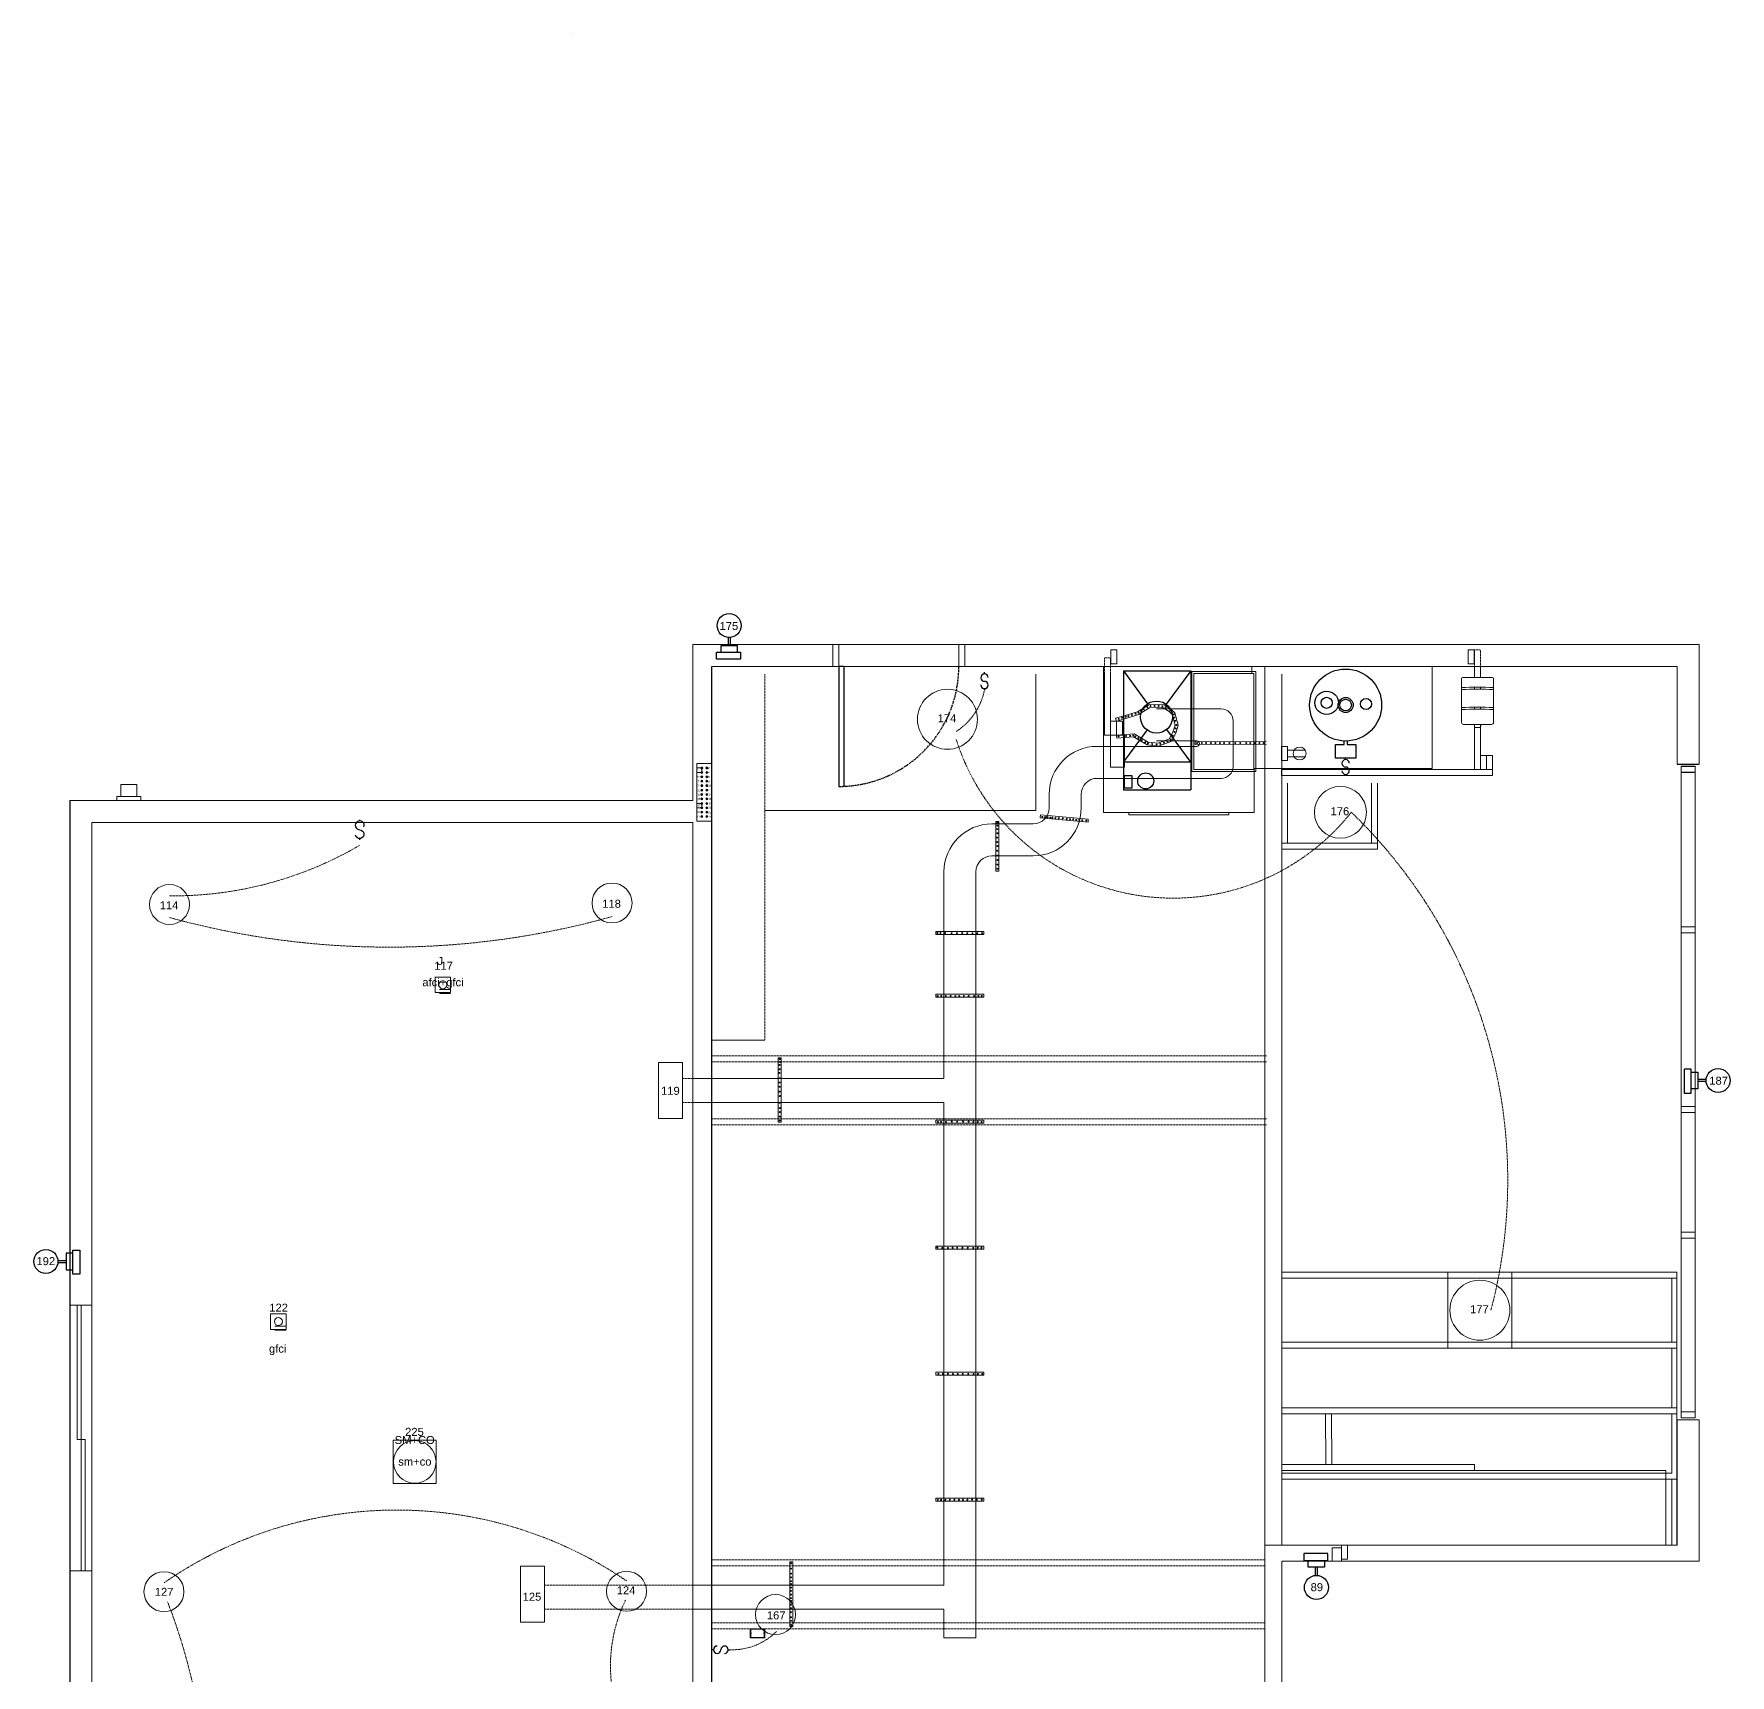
# Model space of a CAD drawing. Header units: inches. Extents: x -438 to -14, y 594 to 1227.
# Drawn here: x -437.5 to -13.6, y 816.2 to 1226.6 of the extents above; entities that cross this region are included whole.
import ezdxf

# ---------------------------------------------------------------- set-up
doc = ezdxf.new("R2010")
doc.units = ezdxf.units.IN
doc.header["$MEASUREMENT"] = 0
doc.linetypes.add('DASHED2', pattern=[0.375, 0.25, -0.125])
doc.layers.get('0').update_dxf_attribs({"color": 1, "lineweight": 9})
for name, color, linetype, lineweight in [('A-101-Floorplan-1st-floor', 7, 'Continuous', 9), ('A-101-RCP', 7, 'Continuous', 9), ('E101-Electrical-1st-floor', 4, 'Continuous', 9)]:
    doc.layers.add(name, color=color, linetype=linetype, lineweight=lineweight)
doc.styles.add('Reg', font='Arial.ttf')
doc.styles.add('Small', font='Arial.ttf')
doc.styles.get("Standard").update_dxf_attribs({"font": 'Arial.ttf', "height": 2})

# ---------------------------------------------------------------- blocks, each defined once
blk = doc.blocks.new('sub-panel-30a+50a')
at = {"layer": 'A-101-Floorplan-1st-floor', "lineweight": 5}
for p, q in [((-3.75, -14.38), (-3.75, 0)), ((-3.75, 0), (0, 0)), ((0, -15.19), (0, 0.81)), ((-2.5, -1.11), (-3.75, -1.11)), ((-3.75, -2.21), (-2.5, -2.21)), ((-2.75, -1.11), (-2.25, -1.11)), ((-2.75, -2.21), (-2.25, -2.21)), ((-2.75, -3.32), (-2.25, -3.32)), ((-2.5, -1.36), (-2.5, -0.86)), ((-2.5, -2.21), (-2.5, -1.11)), ((-2.5, -2.46), (-2.5, -1.96)), ((-2.5, -3.57), (-2.5, -3.07)), ((-2.5, -4.67), (-2.5, -4.17)), ((-1.5, -1.11), (-1, -1.11)), ((-1.5, -2.21), (-1, -2.21)), ((-1.5, -3.32), (-1, -3.32)), ((-1.25, -1.36), (-1.25, -0.86)), ((-1.25, -2.46), (-1.25, -1.96)), ((-1.25, -3.57), (-1.25, -3.07)), ((-1.25, -4.67), (-1.25, -4.17)), ((-2.75, -4.42), (-2.25, -4.42)), ((-2.75, -5.53), (-2.25, -5.53)), ((-2.75, -6.64), (-2.25, -6.64)), ((-2.75, -7.74), (-2.25, -7.74)), ((-2.5, -5.78), (-2.5, -5.28)), ((-2.5, -6.89), (-2.5, -6.39)), ((-2.5, -7.99), (-2.5, -7.49)), ((-1.5, -4.42), (-1, -4.42)), ((-1.5, -5.53), (-1, -5.53)), ((-1.5, -6.64), (-1, -6.64)), ((-1.5, -7.74), (-1, -7.74)), ((-1.25, -5.78), (-1.25, -5.28)), ((-1.25, -6.89), (-1.25, -6.39)), ((-1.25, -7.99), (-1.25, -7.49)), ((-2.5, -9.96), (-3.75, -9.96)), ((-3.75, -9.96), (-3.75, -11.06)), ((-3.75, -11.06), (-2.5, -11.06)), ((-2.75, -8.85), (-2.25, -8.85)), ((-2.75, -9.96), (-2.25, -9.96)), ((-2.75, -11.06), (-2.25, -11.06)), ((-2.75, -12.17), (-2.25, -12.17)), ((-2.5, -9.1), (-2.5, -8.6)), ((-2.5, -10.21), (-2.5, -9.71)), ((-2.5, -11.06), (-2.5, -9.96)), ((-2.5, -11.31), (-2.5, -10.81)), ((-2.5, -12.42), (-2.5, -11.92)), ((-1.5, -8.85), (-1, -8.85)), ((-1.5, -9.96), (-1, -9.96)), ((-1.5, -11.06), (-1, -11.06)), ((-1.5, -12.17), (-1, -12.17)), ((-1.25, -9.1), (-1.25, -8.6)), ((-1.25, -10.21), (-1.25, -9.71)), ((-1.25, -11.31), (-1.25, -10.81)), ((-1.25, -12.42), (-1.25, -11.92)), ((-3.75, -14.38), (0, -14.38)), ((-2.75, -13.27), (-2.25, -13.27)), ((-2.5, -13.52), (-2.5, -13.02)), ((-1.5, -13.27), (-1, -13.27)), ((-1.25, -13.52), (-1.25, -13.02))]:
    blk.add_line(p, q, dxfattribs=at)
for centre in [(-2.5, -1.11), (-2.5, -2.21), (-2.5, -3.32), (-2.5, -4.42), (-1.25, -1.11), (-1.25, -2.21), (-1.25, -3.32), (-1.25, -4.42), (-2.5, -5.53), (-2.5, -6.64), (-2.5, -7.74), (-1.25, -5.53), (-1.25, -6.64), (-1.25, -7.74), (-2.5, -8.85), (-2.5, -9.96), (-2.5, -11.06), (-2.5, -12.17), (-1.25, -8.85), (-1.25, -9.96), (-1.25, -11.06), (-1.25, -12.17), (-2.5, -13.27), (-1.25, -13.27)]:
    blk.add_circle(centre, 0.25, dxfattribs=at)
at = {"layer": 'A-101-Floorplan-1st-floor', "lineweight": 5, "style": 'Small'}
for s, p in [('nc', (-3.61, -3.49)), ('1', (-3.6, -1.88)), ('7', (-3.57, -4.7)), ('2', (-0.98, -1.36)), ('4', (-0.92, -2.47)), ('6', (-0.92, -3.59)), ('8', (-0.9, -4.67)), ('9', (-3.63, -5.79)), ('11', (-3.65, -6.92)), ('13', (-3.64, -8)), ('10', (-0.91, -5.79)), ('14', (-0.9, -8.02)), ('nc', (-0.88, -6.81)), ('15', (-3.64, -9.11)), ('17', (-3.63, -10.82)), ('nc', (-3.61, -12.36)), ('22', (-0.92, -12.42)), ('16', (-0.89, -9.11)), ('20', (-0.88, -11.28)), ('18', (-0.87, -10.2)), ('nc', (-3.62, -13.46)), ('nc', (-0.89, -13.46))]:
    blk.add_text(s, height=0.5, dxfattribs=at).set_placement(p)
blk = doc.blocks.new('L1-switch-165')
at = {"layer": ''}
for p, q in [((0.41, 0, -51.62), (0, 0, -51.62)), ((4.08, 0, -51.62), (4.49, 0, -51.62))]:
    blk.add_line(p, q, dxfattribs=at)
for centre, start, end in [((1.32, 0, -51.62), 90, 270), ((3.17, 0, -51.62), 270, 180), ((1.34, 0, -51.62), 270, 0)]:
    blk.add_arc(centre, 0.916, start, end, dxfattribs=at)
blk = doc.blocks.new('L1-switch-173')
at = {"layer": ''}
for p, q in [((0, -0.41, -43), (0, 0, -43)), ((0, -4.08, -43), (0, -4.49, -43))]:
    blk.add_line(p, q, dxfattribs=at)
for centre, start, end in [((0, -1.32, -43), 0, 180), ((0, -1.34, -43), 180, 270), ((0, -3.17, -43), 180, 90)]:
    blk.add_arc(centre, 0.916, start, end, dxfattribs=at)
blk = doc.blocks.new('dusk-to-dawn-187-driveway')
at = {"layer": 'A-101-RCP', "lineweight": 30}
for p, q in [((0, 2.82), (-1.75, 2.82)), ((-1.75, 2.82), (-1.75, -3.18)), ((0, -3.18), (0, 2.82)), ((0, 2.06), (1.62, 2.06)), ((0, -2.06), (0, 2.06)), ((1.62, 2.06), (1.62, -2.06)), ((3.71, 0.25), (1.62, 0.25)), ((-1.75, -3.18), (0, -3.18)), ((1.62, -2.06), (0, -2.06)), ((3.71, -0.25), (1.62, -0.25))]:
    blk.add_line(p, q, dxfattribs=at)
blk.add_circle((6.7, 0), 3, dxfattribs=at)
at = {"layer": 'A-101-RCP', "lineweight": 5, "insert": (4.5, 0.95), "char_height": 2, "attachment_point": 1}
blk.add_mtext_dynamic_manual_height_columns('187', width=5.2422, gutter_width=10, heights=[0], dxfattribs=at)
blk = doc.blocks.new('floodlight-camera-195-patio')
at = {"layer": 'A-101-RCP', "lineweight": 30}
for p, q in [((-3.71, 0.27), (-1.62, 0.27)), ((0, 2.08), (-1.62, 2.08)), ((-1.62, 2.08), (-1.62, -2.04)), ((0, 2.84), (1.75, 2.84)), ((0, -3.16), (0, 2.84)), ((0, -2.04), (0, 2.08)), ((1.75, 2.84), (1.75, -3.16)), ((-3.71, -0.23), (-1.62, -0.23)), ((-1.62, -2.04), (0, -2.04)), ((1.75, -3.16), (0, -3.16))]:
    blk.add_line(p, q, dxfattribs=at)
blk.add_circle((-6.7, 0.02), 3, dxfattribs=at)
at = {"layer": 'A-101-RCP', "lineweight": 5, "insert": (-9.07, 1.1), "char_height": 2, "attachment_point": 1}
blk.add_mtext_dynamic_manual_height_columns('192', width=5.2422, gutter_width=10, heights=[0], dxfattribs=at)
blk = doc.blocks.new('L1-toggle-switch-98')
at = {"layer": ''}
for p, q in [((0, -0.26, -39.25), (0, 0, -39.25)), ((0, -5, -39.25), (0, -4.65, -39.25))]:
    blk.add_line(p, q, dxfattribs=at)
at = {"layer": '', "elevation": -39.25}
for points in [[(1.06, -1.75, 3.139408), (0, -2.5, 3.139408)], [(0, -2.5, -2.004555), (-1.06, -3.85)]]:
    blk.add_lwpolyline(points, format="xyb", dxfattribs=at)
blk = doc.blocks.new('dusk-to-dawn-89-front-porch')
at = {"layer": 'A-101-RCP', "lineweight": 30}
for p, q in [((2.82, 1.75), (-3.18, 1.75)), ((-3.18, 1.75), (-3.18, 0)), ((-3.18, 0), (2.82, 0)), ((-2.06, -1.62), (-2.06, 0)), ((-2.06, 0), (2.06, 0)), ((2.06, 0), (2.06, -1.62)), ((2.82, 0), (2.82, 1.75)), ((2.06, -1.62), (-2.06, -1.62)), ((-0.25, -3.71), (-0.25, -1.62)), ((0.25, -3.71), (0.25, -1.62))]:
    blk.add_line(p, q, dxfattribs=at)
blk.add_circle((0, -6.7), 3, dxfattribs=at)
at = {"layer": 'A-101-RCP', "lineweight": 5, "insert": (-1.44, -5.65), "char_height": 2, "attachment_point": 1}
blk.add_mtext_dynamic_manual_height_columns('89', width=3.4652, gutter_width=10, heights=[0], dxfattribs=at)
blk = doc.blocks.new('gfci-duplex-183-water-heater')
for p, q in [((-3.03, 0.87), (1.35, 0.87)), ((-3.03, -0.86), (1.36, -0.86))]:
    blk.add_line(p, q)
blk.add_circle((0, 0), 1.61)
blk = doc.blocks.new('dusk-to-dawn-175-trailer-area')
at = {"layer": 'A-101-RCP', "lineweight": 30}
for p, q in [((-3.19, -1.75), (-3.19, 0)), ((-3.19, 0), (2.81, 0)), ((2.04, 1.62), (-2.08, 1.62)), ((-2.08, 1.62), (-2.08, 0)), ((-2.08, 0), (2.04, 0)), ((-0.27, 3.71), (-0.27, 1.62)), ((0.23, 3.71), (0.23, 1.62)), ((2.04, 0), (2.04, 1.62)), ((2.81, 0), (2.81, -1.75)), ((2.81, -1.75), (-3.19, -1.75))]:
    blk.add_line(p, q, dxfattribs=at)
blk.add_circle((-0.02, 6.7), 3, dxfattribs=at)
at = {"layer": 'A-101-RCP', "lineweight": 5, "insert": (-2.4, 7.58), "char_height": 2, "attachment_point": 1}
blk.add_mtext_dynamic_manual_height_columns('175', width=5.2422, gutter_width=10, heights=[0], dxfattribs=at)
blk = doc.blocks.new('carlon-1-gang-ajust-a-box')
at = {"lineweight": 5}
for p, q in [((0.13, -1.14), (0.19, -1.14)), ((0.16, -1.11), (0.16, -1.17)), ((3.47, -1.14), (3.53, -1.14)), ((3.5, -1.11), (3.5, -1.17))]:
    blk.add_line(p, q, dxfattribs=at)
blk.add_lwpolyline([(0.01, -2.29), (0.01, 0.01), (3.66, 0.01), (3.66, -2.29)], close=True, dxfattribs=at)
for points in [[(0.13, -1.05), (0.13, -0.11), (3.53, -0.11), (3.53, -1.05)], [(3.53, -1.23), (3.53, -2.16), (0.13, -2.16), (0.13, -1.23)]]:
    blk.add_lwpolyline(points, dxfattribs=at)
for centre in [(0.16, -1.14), (3.5, -1.14)]:
    blk.add_circle(centre, 0.0312, dxfattribs=at)
for centre, start, end in [((0.16, -1.14), 250.4635, 109.4059), ((3.5, -1.14), 70.5288, 289.4712)]:
    blk.add_arc(centre, 0.0938, start, end, dxfattribs=at)
blk = doc.blocks.new('water-heater-switch')
at = {"layer": ''}
for p, q in [((0, -0.41), (0, 0)), ((0, -4.08), (0, -4.32))]:
    blk.add_line(p, q, dxfattribs=at)
for centre, start, end in [((0, -1.32), 0, 180), ((0, -1.34), 180, 270), ((0, -3.17), 180, 90)]:
    blk.add_arc(centre, 0.916, start, end, dxfattribs=at)
blk = doc.blocks.new('new-water-heater')
at = {"lineweight": -3}
blk.add_lwpolyline([(0.37, -9), (0.37, -9.86), (2.56, -9.86), (2.56, -13.25), (-2.56, -13.25), (-2.56, -9.86), (-0.38, -9.86), (-0.38, -9)], dxfattribs=at)
for centre, radius in [((0, 0), 9), ((-4.75, 0.55), 2.93), ((-4.75, 0.55), 1.39), ((0, 0), 1.88), ((0, 0), 1.45), ((5.1, 0.27), 1.39)]:
    blk.add_circle(centre, radius, dxfattribs=at)
blk.add_blockref('water-heater-switch', (0, -13.25), dxfattribs=at)
blk = doc.blocks.new('support-2x4-for-duplex-183')
at = {"lineweight": 5}
for p, q in [((0, 3.5), (0, 0)), ((0, 3.5), (1.5, 3.5)), ((0, 0), (1.5, 0)), ((1.5, 3.5), (1.5, 0))]:
    blk.add_line(p, q, dxfattribs=at)
blk = doc.blocks.new('28gauge-pipe-hanger-strap-650psi')
at = {"lineweight": 5}
for p, q in [((0, 0.75), (12, 0.75)), ((0, 0.75), (0, 0)), ((0, 0), (12, 0)), ((12, 0.75), (12, 0))]:
    blk.add_line(p, q, dxfattribs=at)
blk = doc.blocks.new('century-furnace-181')
at = {"layer": 'A-101-Floorplan-1st-floor', "lineweight": -3}
for p, q in [((-0.02, 29.78), (6.02, 21.56)), ((-0.02, 29.78), (16.79, 29.78)), ((-0.02, 29.78), (-0.02, 0.03)), ((16.79, 29.78), (10.63, 21.45)), ((16.79, 29.78), (16.79, 0.03)), ((5.87, 15.02), (-0.03, 7.03)), ((10.75, 15.12), (16.79, 6.9)), ((-0.03, 7.03), (16.79, 7.03)), ((-0.02, 0.03), (16.79, 0.03))]:
    blk.add_line(p, q, dxfattribs=at)
blk.add_lwpolyline([(0.13, 0.53), (2.13, 0.53), (2.13, 3.53), (0.13, 3.53)], close=True, dxfattribs=at)
for centre, radius in [((8.25, 18.24), 4), ((5.54, 2.28), 2)]:
    blk.add_circle(centre, radius, dxfattribs=at)

msp = doc.modelspace()

# ---------------------------------------------------------------- linework, layer by layer
at = {"lineweight": 5}
msp.add_line((-302.97, 1226.56), (-302.97, 1226.56), dxfattribs=at)
at = {"layer": 'A-101-Floorplan-1st-floor', "lineweight": 5}
for p, q in [((-272.82, 1034.88), (-272.82, 1073.91)), ((-272.82, 1073.91), (-21.26, 1073.91)), ((-237.85, 1068.41), (-237.85, 1073.91)), ((-236.35, 1068.41), (-236.35, 1073.91)), ((-206.36, 1068.41), (-206.35, 1073.91)), ((-204.86, 1068.4), (-204.85, 1073.9)), ((-21.26, 1043.94), (-21.26, 1073.91)), ((-268.07, 1068.41), (-26.76, 1068.41)), ((-133.13, 1066.68), (-133.13, 1068.41)), ((-129.88, 848.66), (-129.88, 1068.41)), ((-80.69, 1065.41), (-80.69, 1054.41)), ((-80.44, 1065.66), (-72.94, 1065.66)), ((-77.44, 1068.41), (-77.44, 1065.66)), ((-75.94, 1068.41), (-75.94, 1065.66)), ((-72.69, 1065.41), (-72.69, 1054.41)), ((-26.76, 1043.94), (-26.76, 1068.41)), ((-77.44, 1063.23), (-77.44, 1062.73)), ((-75.94, 1063.23), (-75.94, 1062.73)), ((-77.44, 1058.23), (-77.44, 1057.73)), ((-75.94, 1058.23), (-75.94, 1057.73)), ((-80.19, 1053.91), (-73.19, 1053.91)), ((-77.45, 1053.16), (-75.91, 1053.16)), ((-77.44, 1053.91), (-77.44, 1042.66)), ((-75.94, 1053.91), (-75.94, 1042.66)), ((-75.94, 1046.16), (-72.94, 1046.16)), ((-74.44, 1046.16), (-74.44, 1042.66)), ((-72.94, 1046.16), (-72.94, 1042.66)), ((-25.76, 880.56), (-25.76, 1043.44)), ((-22.26, 1043.44), (-22.26, 880.56)), ((-415.85, 1035.88), (-415.85, 1038.88)), ((-415.85, 1038.88), (-411.85, 1038.88)), ((-411.85, 1038.88), (-411.85, 1035.88)), ((-72.94, 1042.66), (-125.69, 1042.66)), ((-125.69, 1042.66), (-125.69, 1041.16)), ((-72.94, 1041.16), (-125.69, 1041.16)), ((-72.94, 1041.16), (-72.94, 1042.66)), ((-428.6, 1034.88), (-272.82, 1034.88)), ((-416.85, 1034.88), (-416.85, 1035.88)), ((-416.85, 1035.88), (-410.85, 1035.88)), ((-410.85, 1035.88), (-410.85, 1034.88)), ((-163.82, 1031.91), (-138.82, 1031.91)), ((-163.82, 1031.28), (-163.82, 1031.91)), ((-138.82, 1031.28), (-163.82, 1031.28)), ((-138.82, 1031.91), (-138.82, 1031.28)), ((-423.1, 1029.38), (-423.1, 764.19)), ((-423.1, 1029.38), (-272.82, 1029.38)), ((-272.82, 1029.38), (-272.82, 806.03)), ((-25.76, 1003.33), (-22.26, 1003.33)), ((-25.76, 1001.83), (-22.26, 1001.83)), ((-25.76, 958.41), (-22.26, 958.41)), ((-25.76, 956.91), (-22.26, 956.91)), ((-25.76, 926.98), (-22.26, 926.98)), ((-25.76, 925.48), (-22.26, 925.48)), ((-423.1, 908.72), (-428.6, 908.72)), ((-426.72, 908.72), (-426.72, 875.16)), ((-425.72, 908.72), (-425.72, 842.31)), ((-25.76, 882.06), (-22.26, 882.06)), ((-26.76, 880.06), (-26.76, 848.66)), ((-26.76, 880.06), (-21.26, 880.06)), ((-25.76, 880.56), (-22.26, 880.56)), ((-21.26, 880.06), (-21.26, 844.72)), ((-426.72, 875.16), (-424.72, 875.16)), ((-424.72, 875.16), (-424.72, 842.31)), ((-129.88, 810.78), (-129.88, 848.66)), ((-26.76, 848.66), (-129.88, 848.66)), ((-125.57, 806.03), (-125.57, 844.72)), ((-125.57, 844.72), (-21.26, 844.72)), ((-423.1, 842.31), (-428.6, 842.31))]:
    msp.add_line(p, q, dxfattribs=at)
at = {"layer": 'A-101-Floorplan-1st-floor', "linetype": 'DASHED2', "lineweight": 5}
for p, q in [((-77.44, 1068.41), (-77.44, 1072.53)), ((-77.44, 1072.53), (-75.94, 1072.53)), ((-75.94, 1068.41), (-75.94, 1072.53))]:
    msp.add_line(p, q, dxfattribs=at)
at = {"layer": 'A-101-Floorplan-1st-floor', "lineweight": -3}
for p, q in [((-268.07, 810.78), (-268.07, 1068.41)), ((-26.76, 1043.94), (-21.26, 1043.94)), ((-25.76, 1043.44), (-22.26, 1043.44)), ((-25.76, 1041.94), (-22.26, 1041.94)), ((-428.6, 1034.88), (-428.6, 764.19))]:
    msp.add_line(p, q, dxfattribs=at)
at = {"layer": 'A-101-Floorplan-1st-floor', "lineweight": 30}
for p, q in [((-236.35, 1068.41), (-236.35, 1038.41)), ((-235.1, 1068.41), (-236.35, 1068.41)), ((-235.1, 1068.41), (-235.1, 1038.44))]:
    msp.add_line(p, q, dxfattribs=at)
at = {"layer": 'A-101-Floorplan-1st-floor', "lineweight": 5}
for points in [[(-166.88, 1069.03), (-168.38, 1069.03), (-168.38, 1072.53), (-166.88, 1072.53)], [(-77.51, 1072.53), (-79.01, 1072.53), (-79.01, 1069.03), (-77.51, 1069.03)], [(-148.12, 1042.18), (-148.12, 1067.18), (-132.12, 1067.18), (-132.12, 1042.18)], [(-147.62, 1042.68), (-147.62, 1066.68), (-132.62, 1066.68), (-132.62, 1042.68)]]:
    msp.add_lwpolyline(points, close=True, dxfattribs=at)
at = {"layer": 'A-101-Floorplan-1st-floor', "color": 7, "lineweight": 5}
msp.add_lwpolyline([(-170.19, 1068.41), (-170.19, 1031.91), (-132.51, 1031.91), (-132.51, 1042.91), (-88.01, 1042.91), (-88.01, 1068.41)], close=True, dxfattribs=at)
at = {"layer": 'A-101-Floorplan-1st-floor', "linetype": 'DASHED2', "lineweight": 30}
msp.add_arc((-236.35, 1068.41), 30, 270, 0, dxfattribs=at)
at = {"layer": 'A-101-Floorplan-1st-floor', "lineweight": 5}
for centre, radius, start, end in [((-80.44, 1065.41), 0.25, 90, 180), ((-72.94, 1065.41), 0.25, 0, 90), ((-76.69, 953.03), 110.19, 87.9197, 92.0803), ((-76.69, 953.03), 109.69, 87.9197, 92.0803), ((-76.69, 948.03), 110.19, 87.9197, 92.0803), ((-76.69, 948.03), 109.69, 87.9197, 92.0803), ((-80.19, 1054.41), 0.5, 180, 270), ((-79.14, 1053.21), 1.69, 358.0692, 24.1925), ((-74.22, 1053.21), 1.69, 155.8075, 181.9308), ((-73.19, 1054.41), 0.5, 270, 0)]:
    msp.add_arc(centre, radius, start, end, dxfattribs=at)
at = {"layer": 'A-101-RCP', "linetype": 'DASHED2', "lineweight": 5}
for p, q in [((-169.94, 1066.44), (-169.94, 1070.56)), ((-169.94, 1070.56), (-168.44, 1070.56)), ((-168.44, 1066.44), (-168.44, 1070.56)), ((-254.88, 1066.44), (-254.88, 974.94)), ((-268.07, 971.06), (-129.44, 971.06)), ((-268.07, 969.56), (-129.44, 969.56)), ((-272.82, 965.4), (-275.41, 965.4)), ((-272.82, 959.4), (-275.41, 959.4)), ((-268.07, 955.31), (-129.44, 955.31)), ((-268.07, 953.81), (-129.44, 953.81)), ((-268.07, 845.06), (-129.88, 845.06)), ((-268.07, 843.56), (-129.88, 843.56)), ((-272.82, 838.68), (-309.94, 838.68)), ((-272.82, 832.68), (-309.94, 832.68)), ((-268.07, 829.31), (-129.88, 829.31)), ((-268.07, 827.81), (-129.88, 827.81))]:
    msp.add_line(p, q, dxfattribs=at)
at = {"layer": 'A-101-RCP', "lineweight": 5}
for p, q in [((-187.13, 1066.44), (-187.13, 1032.38)), ((-169.94, 1066.44), (-169.94, 1051.19)), ((-168.44, 1066.44), (-168.44, 1051.19)), ((-125.57, 848.66), (-125.57, 1066.44)), ((-156.92, 1057.78), (-140.79, 1057.78)), ((-165.44, 1054.69), (-168.44, 1054.69)), ((-167.17, 1055.45), (-166.96, 1054.73)), ((-166.94, 1054.69), (-166.94, 1051.19)), ((-165.44, 1054.69), (-165.44, 1051.19)), ((-137.79, 1054.78), (-137.79, 1043.43)), ((-146.88, 1048.43), (-171.77, 1048.43)), ((-164.97, 1051.19), (-169.94, 1051.19)), ((-168.44, 1051.19), (-168.44, 1043.19)), ((-166.88, 1050.44), (-166.94, 1051.19)), ((-164.94, 1051.19), (-164.94, 1043.19)), ((-156.92, 1049.78), (-146.88, 1049.78)), ((-147.31, 1049.66), (-147.31, 1048.91)), ((-164.94, 1043.19), (-168.44, 1043.19)), ((-140.79, 1040.43), (-171.77, 1040.43)), ((-124.19, 1039.19), (-124.19, 1024.19)), ((-103.19, 1039.19), (-103.19, 1024.19)), ((-101.69, 1039.19), (-101.69, 1022.69)), ((-183.77, 1036.43), (-183.77, 1033.04)), ((-175.77, 1036.43), (-175.77, 1033.04)), ((-187.13, 1032.38), (-254.88, 1032.38)), ((-198.07, 1029.04), (-194.07, 1029.04)), ((-197.07, 1029.21), (-197.07, 1029.66)), ((-197.07, 1029.66), (-196.32, 1029.66)), ((-197.07, 1017.21), (-197.07, 1029.21)), ((-196.32, 1029.21), (-196.32, 1029.66)), ((-196.32, 1017.21), (-196.32, 1029.21)), ((-194.07, 1029.04), (-187.77, 1029.04)), ((-101.69, 1024.19), (-125.69, 1024.19)), ((-101.69, 1022.69), (-125.69, 1022.69)), ((-198.07, 1021.04), (-194.07, 1021.04)), ((-194.07, 1021.04), (-187.77, 1021.04)), ((-210.07, 1013.04), (-210.07, 1017.04)), ((-202.07, 1013.04), (-202.07, 1017.04)), ((-197.07, 1017.21), (-196.32, 1017.21)), ((-210.07, 1013.04), (-210.07, 965.4)), ((-202.07, 1013.04), (-202.07, 825.51)), ((-337.26, 986.85), (-337.26, 990.73)), ((-337.26, 990.73), (-333.39, 990.73)), ((-333.39, 990.73), (-333.39, 986.85)), ((-333.39, 986.85), (-337.26, 986.85)), ((-336.18, 987.62, 96.5), (-333.39, 987.62, 96.5)), ((-336.18, 986.62, 96.5), (-333.39, 986.62, 96.5)), ((-254.88, 974.94), (-268.07, 974.94)), ((-251.47, 969.36), (-251.47, 970.56)), ((-251.47, 970.56), (-250.72, 970.56)), ((-251.47, 957.36), (-251.47, 969.36)), ((-250.72, 969.36), (-250.72, 970.56)), ((-250.72, 969.36), (-250.72, 957.36)), ((-272.82, 965.4), (-210.07, 965.4)), ((-272.82, 959.4), (-210.07, 959.4)), ((-210.07, 959.4), (-210.07, 838.68)), ((-251.47, 957.36), (-251.47, 954.43)), ((-251.47, 954.43), (-250.72, 954.43)), ((-250.72, 957.36), (-250.72, 954.43)), ((-125.57, 916.92), (-26.89, 916.92)), ((-84.1, 897.98), (-84.1, 916.92)), ((-68.1, 897.98), (-68.1, 916.92)), ((-26.89, 916.92), (-26.89, 848.66)), ((-125.57, 915.42), (-26.89, 915.42)), ((-28.13, 915.42), (-28.13, 899.48)), ((-378.39, 902.65), (-378.39, 906.53)), ((-378.39, 906.53), (-374.51, 906.53)), ((-377.31, 903.43, 96.5), (-374.51, 903.43, 96.5)), ((-374.51, 906.53), (-374.51, 902.65)), ((-374.51, 902.65), (-378.39, 902.65)), ((-377.31, 902.43, 96.5), (-374.51, 902.43, 96.5)), ((-125.57, 899.48), (-26.89, 899.48)), ((-125.57, 897.98), (-26.89, 897.98)), ((-28.13, 897.98), (-28.13, 883.04)), ((-125.57, 883.04), (-26.89, 883.04)), ((-125.57, 881.54), (-26.89, 881.54)), ((-114.68, 881.54), (-114.57, 868.95)), ((-113.18, 881.54), (-113.07, 868.97)), ((-28.13, 881.54), (-28.13, 866.73)), ((-347.72, 864.09), (-347.72, 874.92)), ((-347.72, 874.92), (-336.97, 874.92)), ((-336.97, 874.92), (-336.97, 864.09)), ((-125.57, 868.85), (-77.47, 868.85)), ((-125.57, 867.35), (-29.63, 867.35)), ((-125.57, 866.73), (-28.13, 866.73)), ((-125.57, 865.23), (-26.89, 865.23)), ((-77.47, 868.85), (-77.47, 867.35)), ((-29.63, 867.35), (-29.63, 848.66)), ((-28.13, 865.23), (-28.13, 848.66)), ((-336.97, 864.09), (-347.72, 864.09)), ((-113, 844.72), (-113, 848.04)), ((-113, 848.04), (-110.7, 848.04)), ((-110.7, 845.16), (-110.7, 848.66)), ((-110.7, 848.66), (-109.2, 848.66)), ((-110.7, 848.04), (-110.7, 844.72)), ((-109.2, 845.16), (-109.2, 848.66)), ((-248.63, 842.08), (-248.63, 844.5)), ((-248.63, 844.5), (-247.88, 844.5)), ((-247.88, 842.08), (-247.88, 844.5)), ((-110.7, 844.72), (-113, 844.72)), ((-110.7, 845.16), (-109.2, 845.16)), ((-248.63, 830.08), (-248.63, 842.08)), ((-247.88, 842.08), (-247.88, 830.08)), ((-272.82, 838.68), (-210.07, 838.68)), ((-272.82, 832.68), (-210.07, 832.68)), ((-210.07, 832.68), (-210.07, 825.51)), ((-248.63, 830.08), (-248.63, 828.38)), ((-248.63, 828.38), (-247.88, 828.38)), ((-247.88, 830.08), (-247.88, 828.38)), ((-210.07, 825.51), (-202.07, 825.51))]:
    msp.add_line(p, q, dxfattribs=at)
for points in [[(-166.88, 1050.44), (-162.68, 1050.77), (-159.25, 1048.78), (-156.42, 1048.46), (-153.11, 1049.7), (-152.04, 1051.94), (-151.52, 1053.71), (-152.32, 1056.81), (-153.36, 1057.71), (-155.01, 1058.78), (-156.56, 1058.91), (-158.87, 1058.83), (-160.62, 1057.76), (-161.66, 1057.05), (-165.37, 1055.98), (-167.17, 1055.45)], [(-166.94, 1051.19), (-162.51, 1051.54), (-159.01, 1049.51), (-156.51, 1049.22), (-153.66, 1050.29), (-152.74, 1052.21), (-152.3, 1053.72), (-152.99, 1056.4), (-153.81, 1057.11), (-155.26, 1058.05), (-156.58, 1058.16), (-158.65, 1058.09), (-160.21, 1057.13), (-161.33, 1056.36), (-165.16, 1055.26), (-166.96, 1054.73)], [(-147.31, 1049.66), (-129.42, 1049.7)], [(-147.31, 1048.91), (-129.42, 1048.95)]]:
    msp.add_lwpolyline(points, dxfattribs=at)
for points in [[(-200.07, 986.43), (-200.07, 985.68), (-212.07, 985.68), (-212.07, 986.43)], [(-281.41, 955.4), (-281.41, 969.4), (-275.41, 969.4), (-275.41, 955.4)], [(-200.07, 954.96), (-200.07, 954.21), (-212.07, 954.21), (-212.07, 954.96)], [(-200.07, 923.46), (-200.07, 922.71), (-212.07, 922.71), (-212.07, 923.46)], [(-200.07, 891.92), (-200.07, 891.17), (-212.07, 891.17), (-212.07, 891.92)], [(-200.07, 860.48), (-200.07, 859.73), (-212.07, 859.73), (-212.07, 860.48)], [(-315.94, 829.43), (-315.94, 843.43), (-309.94, 843.43), (-309.94, 829.43)]]:
    msp.add_lwpolyline(points, close=True, dxfattribs=at)
for centre, radius in [((-209.19, 1055.19), 7.5), ((-164.64, 1055.82), 0.119), ((-163.97, 1055.99), 0.119), ((-163.08, 1056.3), 0.119), ((-162.17, 1056.58), 0.119), ((-161.43, 1056.83), 0.119), ((-160.8, 1057.25), 0.119), ((-160.1, 1057.7), 0.119), ((-159.22, 1058.19), 0.119), ((-158.44, 1058.49), 0.119), ((-157.41, 1058.53), 0.119), ((-156.41, 1058.55), 0.119), ((-155.45, 1058.46), 0.119), ((-154.68, 1058.15), 0.119), ((-153.52, 1057.43), 0.119), ((-153.09, 1056.92), 0.119), ((-152.63, 1056.42), 0.119), ((-152.5, 1055.63), 0.119), ((-166.37, 1055.27), 0.119), ((-165.53, 1055.57), 0.119), ((-152.4, 1052.04), 0.119), ((-152.25, 1054.83), 0.119), ((-152.16, 1052.9), 0.119), ((-151.96, 1053.76), 0.119), ((-166.43, 1050.9), 0.119), ((-164.54, 1051.02), 0.119), ((-163.54, 1051.08), 0.119), ((-162.77, 1051.17), 0.119), ((-162.25, 1050.93), 0.119), ((-161.47, 1050.47), 0.119), ((-160.62, 1049.98), 0.119), ((-159.74, 1049.47), 0.119), ((-159.07, 1049.18), 0.119), ((-158.02, 1049), 0.119), ((-156.91, 1048.87), 0.119), ((-155.96, 1049.05), 0.119), ((-155.08, 1049.37), 0.119), ((-154.22, 1049.7), 0.119), ((-153.37, 1050.18), 0.119), ((-152.89, 1051.11), 0.119), ((-146.81, 1049.26), 0.119), ((-145.61, 1049.26), 0.119), ((-144.53, 1049.26), 0.119), ((-143.35, 1049.26), 0.119), ((-142.2, 1049.26), 0.119), ((-141.08, 1049.26), 0.119), ((-140.06, 1049.26), 0.119), ((-138.73, 1049.26), 0.119), ((-137.25, 1049.26), 0.119), ((-135.99, 1049.26), 0.119), ((-134.49, 1049.26), 0.119), ((-133.5, 1049.26), 0.119), ((-132.42, 1049.26), 0.119), ((-131.21, 1049.26), 0.119), ((-130.18, 1049.26), 0.119), ((-110.97, 1031.94), 6.5), ((-185.49, 1030.81), 0.119), ((-184.8, 1030.75), 0.119), ((-184.16, 1030.68), 0.119), ((-183.49, 1030.61), 0.119), ((-182.96, 1030.58), 0.119), ((-182.18, 1030.51), 0.119), ((-181.39, 1030.49), 0.119), ((-180.39, 1030.4), 0.119), ((-179.38, 1030.29), 0.119), ((-178.53, 1030.21), 0.119), ((-177.77, 1030.18), 0.119), ((-196.76, 1027.72), 0.119), ((-196.72, 1026.69), 0.119), ((-196.7, 1029.33), 0.119), ((-196.7, 1028.62), 0.119), ((-176.99, 1030.04), 0.119), ((-176.24, 1030.01), 0.119), ((-175.49, 1029.93), 0.119), ((-174.48, 1029.87), 0.119), ((-196.78, 1025.63), 0.119), ((-196.74, 1024.49), 0.119), ((-196.74, 1022.32), 0.119), ((-196.72, 1023.5), 0.119), ((-196.72, 1019.99), 0.119), ((-196.72, 1017.81), 0.119), ((-196.7, 1021.1), 0.119), ((-196.7, 1018.85), 0.119), ((-403.66, 1008.88), 5), ((-293.04, 1009.26), 5), ((-211.71, 1001.77), 0.119), ((-210.95, 1001.75), 0.119), ((-209.76, 1001.73), 0.119), ((-208.15, 1001.71), 0.119), ((-206.83, 1001.71), 0.119), ((-205.49, 1001.73), 0.119), ((-204.23, 1001.71), 0.119), ((-202.93, 1001.71), 0.119), ((-201.73, 1001.69), 0.119), ((-200.53, 1001.71), 0.119), ((-211.66, 986.04), 0.119), ((-210.75, 986.04), 0.119), ((-209.63, 986.04), 0.119), ((-208.42, 986.01), 0.119), ((-207.21, 985.99), 0.119), ((-206.24, 985.99), 0.119), ((-205.1, 986.01), 0.119), ((-203.92, 986.01), 0.119), ((-202.55, 986), 0.119), ((-201.46, 986.03), 0.119), ((-200.63, 986.03), 0.119), ((-251.19, 966.76), 0.119), ((-251.15, 968.78), 0.119), ((-251.15, 967.7), 0.119), ((-251.13, 970.21), 0.119), ((-251.13, 969.52), 0.119), ((-251.17, 965.46), 0.119), ((-251.17, 963.32), 0.119), ((-251.15, 964.38), 0.119), ((-251.17, 962.11), 0.119), ((-251.13, 960.97), 0.119), ((-251.13, 959.33), 0.119), ((-251.13, 957.98), 0.119), ((-251.13, 956.99), 0.119), ((-251.13, 955.85), 0.119), ((-251.13, 954.88), 0.119), ((-211.59, 954.55), 0.119), ((-210.78, 954.53), 0.119), ((-209.56, 954.53), 0.119), ((-208.13, 954.59), 0.119), ((-206.76, 954.61), 0.119), ((-205.28, 954.61), 0.119), ((-203.92, 954.59), 0.119), ((-202.69, 954.57), 0.119), ((-201.61, 954.57), 0.119), ((-200.66, 954.55), 0.119), ((-211.7, 923.09), 0.119), ((-210.5, 923.03), 0.119), ((-209.09, 923.03), 0.119), ((-207.92, 923.07), 0.119), ((-206.76, 923.05), 0.119), ((-205.45, 923.07), 0.119), ((-204.12, 923.07), 0.119), ((-202.76, 923.01), 0.119), ((-201.63, 923.05), 0.119), ((-200.7, 923.07), 0.119), ((-76.1, 907.45), 7.5), ((-211.47, 891.52), 0.119), ((-210.31, 891.5), 0.119), ((-209.09, 891.56), 0.119), ((-207.84, 891.52), 0.119), ((-206.62, 891.52), 0.119), ((-205.39, 891.5), 0.119), ((-204, 891.5), 0.119), ((-202.65, 891.5), 0.119), ((-201.57, 891.5), 0.119), ((-200.51, 891.54), 0.119), ((-342.35, 869.5), 5.33), ((-211.6, 860.05), 0.119), ((-210.79, 860.05), 0.119), ((-209.69, 860.03), 0.119), ((-208.63, 860.05), 0.119), ((-207.47, 860.05), 0.119), ((-206.33, 860.05), 0.119), ((-205.31, 860.05), 0.119), ((-204.21, 860.07), 0.119), ((-203.05, 860.09), 0.119), ((-201.87, 860.09), 0.119), ((-200.62, 860.11), 0.119), ((-248.26, 844.15), 0.119), ((-405.04, 837.07), 5), ((-289.41, 837.16, 82.12), 5), ((-248.28, 839.7), 0.119), ((-248.26, 842.83), 0.119), ((-248.26, 841.59), 0.119), ((-248.26, 840.62), 0.119), ((-252.17, 831.34), 5), ((-248.32, 837.27), 0.119), ((-248.3, 838.98), 0.119), ((-248.3, 838.08), 0.119), ((-248.3, 836.34), 0.119), ((-248.28, 835.45), 0.119), ((-248.32, 833.81), 0.119), ((-248.32, 831.94), 0.119), ((-248.3, 834.74), 0.119), ((-248.3, 832.93), 0.119), ((-248.28, 830.67), 0.119), ((-248.26, 829.78), 0.119), ((-248.26, 828.77), 0.119)]:
    msp.add_circle(centre, radius, dxfattribs=at)
at = {"layer": 'A-101-RCP'}
for centre in [(-335.32, 988.81), (-376.44, 904.61)]:
    msp.add_circle(centre, 1, dxfattribs=at)
at = {"layer": 'A-101-RCP', "linetype": 'DASHED2', "lineweight": 5}
for centre, radius, start, end in [((-215.89, 1065.79), 16.29, 303.2706, 348.169), ((-152.76, 1067.39), 56.92, 197.6242, 321.4791), ((-196.91, 939.96), 127.77, 345.2554, 46.0436), ((-402.77, 1103.43, 39.25), 92.39, 269.4438, 300.3393), ((-348.77, 1205.55), 207.33, 254.6471, 285.593), ((-346.86, 755.43), 102.05, 55.7404, 124.7365), ((-538.35, 782.32), 144, 337.3059, 21.2876), ((-255.39, 818.48, 82.12), 38.04, 154.4136, 257.9843), ((-262.88, 837.9), 15.35, 267.3704, 315.5562)]:
    msp.add_arc(centre, radius, start, end, dxfattribs=at)
at = {"layer": 'A-101-RCP', "lineweight": 5}
for centre, radius, start, end in [((-140.79, 1054.78), 3, 0, 90), ((-171.77, 1036.43), 12, 90, 180), ((-146.88, 1049.1), 0.677, 270, 90), ((-140.79, 1043.43), 3, 270, 0), ((-171.77, 1036.43), 4, 90, 180), ((-187.77, 1033.04), 12, 270, 0), ((-187.77, 1033.04), 4, 270, 360), ((-190.32, 1037.56), 6, 300.1648, 302.09), ((-198.07, 1017.04), 12, 90, 180), ((-198.07, 1017.04), 4, 90, 180)]:
    msp.add_arc(centre, radius, start, end, dxfattribs=at)

# ---------------------------------------------------------------- block references
at = {"lineweight": 5}
for name, p in [('dusk-to-dawn-175-trailer-area', (-263.75, 1071.94)), ('century-furnace-181', (-165.18, 1037.51)), ('sub-panel-30a+50a', (-268.07, 1044.13)), ('dusk-to-dawn-187-driveway', (-23.26, 964.88)), ('floodlight-camera-195-patio', (-427.85, 919.61)), ('dusk-to-dawn-89-front-porch', (-116.97, 844.84))]:
    msp.add_blockref(name, p, dxfattribs=at)
at = {"layer": 'A-101-Floorplan-1st-floor', "lineweight": 5}
for name, p in [('new-water-heater', (-109.66, 1058.76)), ('support-2x4-for-duplex-183', (-125.69, 1044.91)), ('gfci-duplex-183-water-heater', (-121.16, 1046.64))]:
    msp.add_blockref(name, p, dxfattribs=at)
at = {"layer": 'A-101-RCP', "lineweight": 5}
for name, p in [('L1-switch-173', (-199.94, 1066.94, 43)), ('L1-toggle-switch-98', (-356.1, 1030.05)), ('28gauge-pipe-hanger-strap-650psi', (-212.07, 1001.42)), ('carlon-1-gang-ajust-a-box', (-258.51, 827.79)), ('L1-switch-165', (-268.07, 822.56, 51.62))]:
    msp.add_blockref(name, p, dxfattribs=at)
at = {"layer": 'A-101-RCP', "lineweight": 5, "rotation": 355}
msp.add_blockref('28gauge-pipe-hanger-strap-650psi', (-186, 1030.52), dxfattribs=at)

# ---------------------------------------------------------------- texts
at = {"lineweight": 5}
msp.add_text('SM+CO', height=2, dxfattribs=at).set_placement((-347.37, 873.99, -93))
at = {"layer": 'A-101-RCP', "lineweight": 5, "char_height": 2, "attachment_point": 1}
for s, width, insert in [('174', 5.2422, (-211.64, 1056.45)), ('176', 5.2422, (-113.42, 1033.2)), ('114', 5.2422, (-406.1, 1009.69)), ('118', 5.2422, (-295.48, 1010.07)), ('117', 5.257, (-337.48, 994.56, 96.5)), ('afci+gfci', 1.3349, (-340.46, 990.44, 193)), ('119', 5.2422, (-280.78, 963.3)), ('122', 5.1777, (-378.72, 909.08)), ('177', 5.2422, (-78.55, 908.7)), ('gfci', 1.3349, (-378.79, 898.83, 193)), ('225', 7.0539, (-344.76, 878.03, 93)), ('sm+co', 8.8645, (-346.48, 870.59, 93)), ('127', 5.2422, (-407.33, 838.03)), ('125', 5.2422, (-315.38, 836.81)), ('124', 5.2422, (-291.86, 838.42, 82.12)), ('167', 5.2422, (-254.33, 832.15))]:
    msp.add_mtext_dynamic_manual_height_columns(s, width=width, gutter_width=10, heights=[0], dxfattribs=dict(at, insert=insert))
at = {"layer": 'E101-Electrical-1st-floor', "lineweight": 5, "style": 'Reg'}
msp.add_text('J', height=2, dxfattribs=at).set_placement((-336.68, 993.74, -96.5))

doc.saveas('drawing.dxf')
